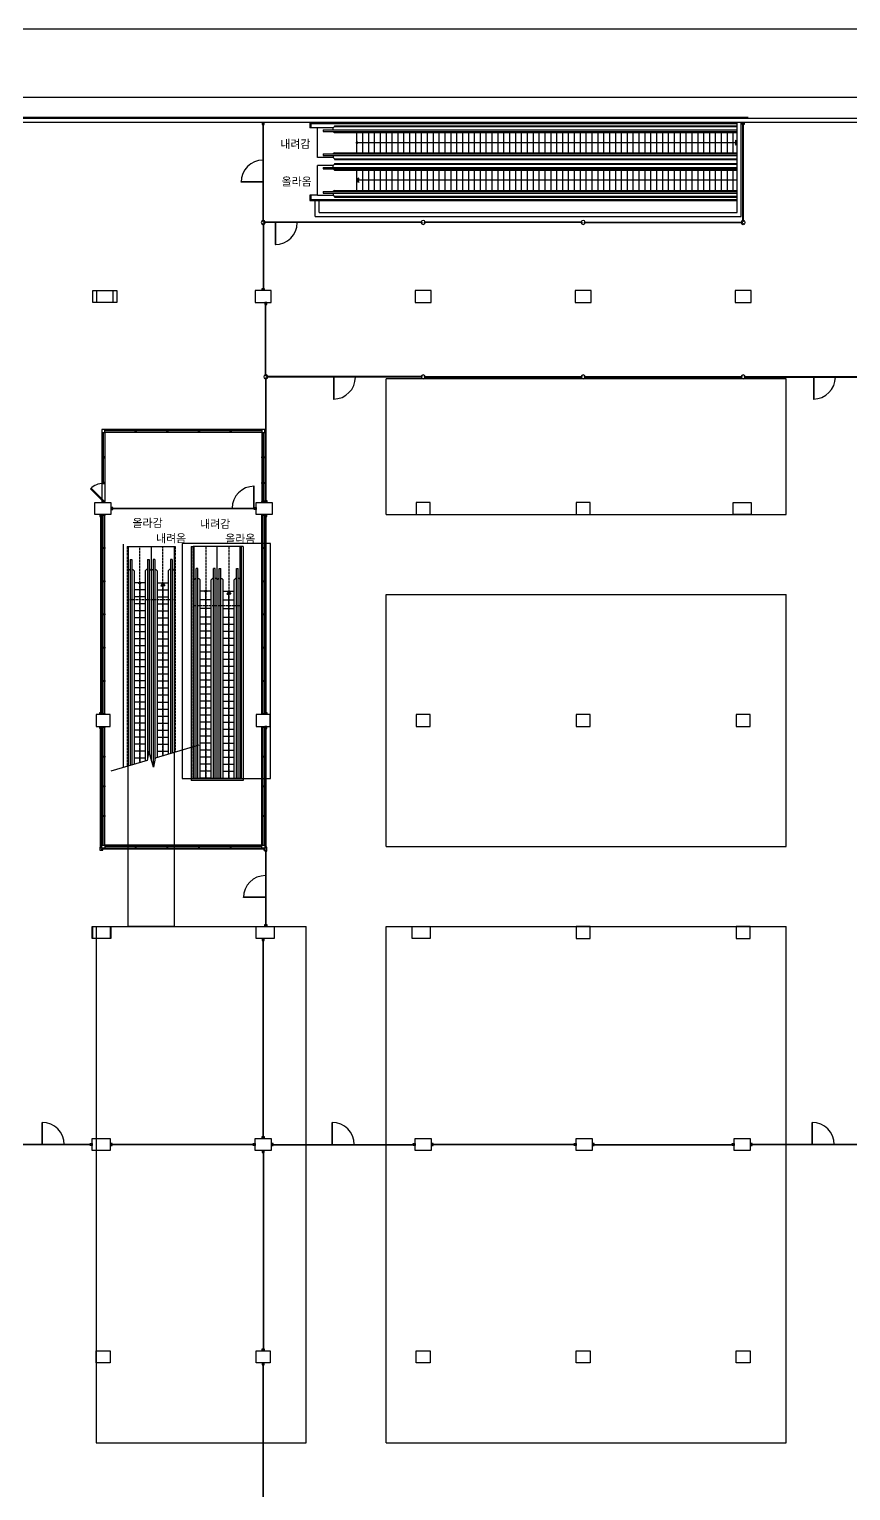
# Model space of a CAD drawing. Header units: millimetres. Extents: x -7718 to 414843, y 91724 to 341395.
# Drawn here: x 208203 to 249284, y 185309 to 258363 of the extents above; entities that cross this region are included whole.
import ezdxf
from ezdxf.enums import TextEntityAlignment as Align
from ezdxf.xclip import XClip

# ---------------------------------------------------------------- set-up
doc = ezdxf.new("R2010")
doc.units = ezdxf.units.MM
doc.header["$LTSCALE"] = 200
doc.header["$MEASUREMENT"] = 0
doc.linetypes.add('HIDDEN2', pattern=[0.188, 0.125, -0.063])
doc.layers.add('e-plan', color=9, linetype='CONTINUOUS')
doc.styles.add('kiahn', font='HY울릉도L.TTF')

# ---------------------------------------------------------------- blocks, each defined once
blk = doc.blocks.new('MV b1')
at = {"layer": 'e-plan'}
blk.add_hatch(color=256, dxfattribs=at).paths.add_polyline_path([(7074294, 3612051), (7074350, 3612148), (7074317, 3612167), (7074250, 3612051), (7074317, 3611936), (7074350, 3611954)])
for p, q in [((7071901, 3614946), (7071901, 3614675)), ((7071901, 3614946), (7071901, 3614708)), ((7071901, 3614946), (7093262, 3614946)), ((7071951, 3614896), (7071951, 3614675)), ((7071951, 3614896), (7093262, 3614896)), ((7073124, 3614896), (7093262, 3614896)), ((7073124, 3614771), (7073124, 3614731)), ((7073124, 3614771), (7093262, 3614771)), ((7073068, 3614675), (7071901, 3614675)), ((7072270, 3613187), (7072270, 3614675)), ((7072567, 3614575), (7072567, 3614495)), ((7072567, 3614575), (7093262, 3614575)), ((7072567, 3614495), (7093262, 3614495)), ((7073124, 3614731), (7073068, 3614675)), ((7073068, 3614575), (7073068, 3614675)), ((7073068, 3614495), (7073124, 3614439)), ((7073124, 3614731), (7093262, 3614731)), ((7073124, 3614439), (7093262, 3614439)), ((7074250, 3613423), (7074250, 3614439)), ((7074544, 3613423), (7074544, 3614439)), ((7074839, 3613423), (7074839, 3614439)), ((7075133, 3613423), (7075133, 3614439)), ((7075427, 3613423), (7075427, 3614439)), ((7075721, 3613423), (7075721, 3614439)), ((7076015, 3613423), (7076015, 3614439)), ((7076309, 3613423), (7076309, 3614439)), ((7076603, 3613423), (7076603, 3614439)), ((7076897, 3613423), (7076897, 3614439)), ((7077191, 3613423), (7077191, 3614439)), ((7077485, 3613423), (7077485, 3614439)), ((7077779, 3613423), (7077779, 3614439)), ((7078073, 3613423), (7078073, 3614439)), ((7078367, 3613423), (7078367, 3614439)), ((7078661, 3613423), (7078661, 3614439)), ((7078955, 3613423), (7078955, 3614439)), ((7079249, 3613423), (7079249, 3614439)), ((7079543, 3613423), (7079543, 3614439)), ((7079837, 3613423), (7079837, 3614439)), ((7080131, 3613423), (7080131, 3614439)), ((7080425, 3613423), (7080425, 3614439)), ((7080719, 3613423), (7080719, 3614439)), ((7081013, 3613423), (7081013, 3614439)), ((7081307, 3613423), (7081307, 3614439)), ((7081601, 3613423), (7081601, 3614439)), ((7081895, 3613423), (7081895, 3614439)), ((7082189, 3613423), (7082189, 3614439)), ((7082483, 3613423), (7082483, 3614439)), ((7082778, 3613423), (7082778, 3614439)), ((7083072, 3613423), (7083072, 3614439)), ((7083366, 3613423), (7083366, 3614439)), ((7083660, 3613423), (7083660, 3614439)), ((7083954, 3613423), (7083954, 3614439)), ((7084248, 3613423), (7084248, 3614439)), ((7084542, 3613423), (7084542, 3614439)), ((7084836, 3613423), (7084836, 3614439)), ((7085130, 3613423), (7085130, 3614439)), ((7085424, 3613423), (7085424, 3614439)), ((7085718, 3613423), (7085718, 3614439)), ((7086012, 3613423), (7086012, 3614439)), ((7086306, 3613423), (7086306, 3614439)), ((7086600, 3613423), (7086600, 3614439)), ((7086894, 3613423), (7086894, 3614439)), ((7087188, 3613423), (7087188, 3614439)), ((7087482, 3613423), (7087482, 3614439)), ((7087776, 3613423), (7087776, 3614439)), ((7088070, 3613423), (7088070, 3614439)), ((7088364, 3613423), (7088364, 3614439)), ((7088658, 3613423), (7088658, 3614439)), ((7088952, 3613423), (7088952, 3614439)), ((7089246, 3613423), (7089246, 3614439)), ((7089540, 3613423), (7089540, 3614439)), ((7089834, 3613423), (7089834, 3614439)), ((7090128, 3613423), (7090128, 3614439)), ((7090422, 3613423), (7090422, 3614439)), ((7090717, 3613423), (7090717, 3614439)), ((7091011, 3613423), (7091011, 3614439)), ((7091305, 3613423), (7091305, 3614439)), ((7091599, 3613423), (7091599, 3614439)), ((7091893, 3613423), (7091893, 3614439)), ((7092187, 3613423), (7092187, 3614439)), ((7092481, 3613423), (7092481, 3614439)), ((7092775, 3613423), (7092775, 3614439)), ((7093069, 3613423), (7093069, 3614439)), ((7072567, 3613367), (7072567, 3613287)), ((7072567, 3613367), (7093262, 3613367)), ((7072567, 3613287), (7093262, 3613287)), ((7073124, 3613423), (7073068, 3613367)), ((7073068, 3613287), (7073068, 3613187)), ((7073124, 3613423), (7093262, 3613423)), ((7093262, 3613931), (7074250, 3613931)), ((7073068, 3613187), (7072270, 3613187)), ((7073068, 3612795), (7072270, 3612795)), ((7072270, 3611307), (7072270, 3612795)), ((7072567, 3612695), (7072567, 3612615)), ((7072567, 3612695), (7093262, 3612695)), ((7072567, 3612615), (7093262, 3612615)), ((7073068, 3613187), (7073124, 3613131)), ((7073124, 3612851), (7073068, 3612795)), ((7073068, 3612695), (7073068, 3612795)), ((7073068, 3612615), (7073124, 3612559)), ((7073124, 3613131), (7073124, 3613091)), ((7073124, 3613131), (7093262, 3613131)), ((7073124, 3613091), (7093262, 3613091)), ((7073124, 3612891), (7073124, 3612851)), ((7073124, 3612891), (7093262, 3612891)), ((7073124, 3612851), (7093262, 3612851)), ((7073124, 3612559), (7093262, 3612559)), ((7074250, 3611543), (7074250, 3612559)), ((7074544, 3611543), (7074544, 3612559)), ((7074839, 3611543), (7074839, 3612559)), ((7075133, 3611543), (7075133, 3612559)), ((7075427, 3611543), (7075427, 3612559)), ((7075721, 3611543), (7075721, 3612559)), ((7076015, 3611543), (7076015, 3612559)), ((7076309, 3611543), (7076309, 3612559)), ((7076603, 3611543), (7076603, 3612559)), ((7076897, 3611543), (7076897, 3612559)), ((7077191, 3611543), (7077191, 3612559)), ((7077485, 3611543), (7077485, 3612559)), ((7077779, 3611543), (7077779, 3612559)), ((7078073, 3611543), (7078073, 3612559)), ((7078367, 3611543), (7078367, 3612559)), ((7078661, 3611543), (7078661, 3612559)), ((7078955, 3611543), (7078955, 3612559)), ((7079249, 3611543), (7079249, 3612559)), ((7079543, 3611543), (7079543, 3612559)), ((7079837, 3611543), (7079837, 3612559)), ((7080131, 3611543), (7080131, 3612559)), ((7080425, 3611543), (7080425, 3612559)), ((7080719, 3611543), (7080719, 3612559)), ((7081013, 3611543), (7081013, 3612559)), ((7081307, 3611543), (7081307, 3612559)), ((7081601, 3611543), (7081601, 3612559)), ((7081895, 3611543), (7081895, 3612559)), ((7082189, 3611543), (7082189, 3612559)), ((7082483, 3611543), (7082483, 3612559)), ((7082778, 3611543), (7082778, 3612559)), ((7083072, 3611543), (7083072, 3612559)), ((7083366, 3611543), (7083366, 3612559)), ((7083660, 3611543), (7083660, 3612559)), ((7083954, 3611543), (7083954, 3612559)), ((7084248, 3611543), (7084248, 3612559)), ((7084542, 3611543), (7084542, 3612559)), ((7084836, 3611543), (7084836, 3612559)), ((7085130, 3611543), (7085130, 3612559)), ((7085424, 3611543), (7085424, 3612559)), ((7085718, 3611543), (7085718, 3612559)), ((7086012, 3611543), (7086012, 3612559)), ((7086306, 3611543), (7086306, 3612559)), ((7086600, 3611543), (7086600, 3612559)), ((7086894, 3611543), (7086894, 3612559)), ((7087188, 3611543), (7087188, 3612559)), ((7087482, 3611543), (7087482, 3612559)), ((7087776, 3611543), (7087776, 3612559)), ((7088070, 3611543), (7088070, 3612559)), ((7088364, 3611543), (7088364, 3612559)), ((7088658, 3611543), (7088658, 3612559)), ((7088952, 3611543), (7088952, 3612559)), ((7089246, 3611543), (7089246, 3612559)), ((7089540, 3611543), (7089540, 3612559)), ((7089834, 3611543), (7089834, 3612559)), ((7090128, 3611543), (7090128, 3612559)), ((7090422, 3611543), (7090422, 3612559)), ((7090717, 3611543), (7090717, 3612559)), ((7091011, 3611543), (7091011, 3612559)), ((7091305, 3611543), (7091305, 3612559)), ((7091599, 3611543), (7091599, 3612559)), ((7091893, 3611543), (7091893, 3612559)), ((7092187, 3611543), (7092187, 3612559)), ((7092481, 3611543), (7092481, 3612559)), ((7092775, 3611543), (7092775, 3612559)), ((7093069, 3611543), (7093069, 3612559)), ((7093262, 3612051), (7074250, 3612051)), ((7071901, 3611307), (7071901, 3611036)), ((7072270, 3611307), (7071901, 3611307)), ((7071901, 3611307), (7071901, 3611036)), ((7071951, 3611307), (7071951, 3611086)), ((7072270, 3611307), (7073068, 3611307)), ((7072567, 3611487), (7072567, 3611407)), ((7072567, 3611487), (7093262, 3611487)), ((7072567, 3611407), (7093262, 3611407)), ((7073124, 3611543), (7073068, 3611487)), ((7073068, 3611407), (7073068, 3611307)), ((7073068, 3611307), (7073124, 3611251)), ((7073124, 3611543), (7093262, 3611543)), ((7073124, 3611251), (7073124, 3611211)), ((7073124, 3611251), (7093262, 3611251)), ((7073124, 3611211), (7093262, 3611211)), ((7073124, 3611211), (7093262, 3611211)), ((7071901, 3611036), (7093262, 3611036)), ((7071951, 3611086), (7093262, 3611086))]:
    blk.add_line(p, q, dxfattribs=at)
at = {"layer": 'e-plan', "const_width": 66.7}
blk.add_lwpolyline([(7074250, 3613898, 1), (7074250, 3613965, 1)], format="xyb", close=True, dxfattribs=at)
at = {"layer": 'e-plan'}
blk.add_lwpolyline([(7074294, 3612051), (7074350, 3611954), (7074317, 3611936), (7074250, 3612051), (7074317, 3612167), (7074350, 3612148)], close=True, dxfattribs=at)
blk = doc.blocks.new('A$C206C7AD2')
at = {"layer": 'e-plan', "linetype": 'HIDDEN2', "ltscale": 2}
for p, q in [((19000, 2400), (0, 2400)), ((0, 2400), (0, 2350)), ((3490, 2350), (3490, 50)), ((16350, 2350), (16350, 50)), ((19000, 2400), (19000, 2350)), ((0, 1775), (19000, 1775)), ((0, 625), (19000, 625)), ((0, 50), (0, 0)), ((19000, 50), (19000, 0)), ((19000, 0), (0, 0))]:
    blk.add_line(p, q, dxfattribs=at)
at = {"layer": 'e-plan'}
for p, q in [((19000, 2350), (0, 2350)), ((0, 2350), (0, 50)), ((18350, 2247), (1090, 2247)), ((1090, 2167), (1090, 2247)), ((1590, 2290), (1650, 2350)), ((1590, 2290), (1590, 2247)), ((17850, 2290), (17790, 2350)), ((17850, 2290), (17850, 2247)), ((18350, 2247), (18350, 2167)), ((19000, 2350), (19000, 50)), ((18350, 2167), (1090, 2167)), ((1590, 2167), (1590, 2112)), ((1590, 2112), (1650, 2052)), ((1590, 1437), (1650, 1497)), ((17790, 2052), (1650, 2052)), ((17790, 1497), (1650, 1497)), ((2666, 1497), (2666, 2052)), ((2666, 1775), (2817, 1875)), ((17176, 1775), (2666, 1775)), ((2666, 1775), (2817, 1675)), ((2817, 1875), (2817, 1775)), ((2817, 1675), (2817, 1775)), ((3096, 1497), (3096, 2052)), ((3526, 1497), (3526, 2052)), ((3876, 1497), (3876, 2052)), ((4226, 1497), (4226, 2052)), ((4576, 1497), (4576, 2052)), ((4926, 1497), (4926, 2052)), ((5276, 1497), (5276, 2052)), ((5626, 1497), (5626, 2052)), ((5976, 1497), (5976, 2052)), ((6326, 1497), (6326, 2052)), ((6676, 1497), (6676, 2052)), ((7026, 1497), (7026, 2052)), ((7376, 1497), (7376, 2052)), ((7726, 1497), (7726, 2052)), ((8076, 1497), (8076, 2052)), ((8426, 1497), (8426, 2052)), ((8776, 1497), (8776, 2052)), ((9126, 1497), (9126, 2052)), ((9476, 1497), (9476, 2052)), ((9826, 1497), (9826, 2052)), ((10176, 1497), (10176, 2052)), ((10526, 1497), (10526, 2052)), ((10876, 1497), (10876, 2052)), ((11226, 1497), (11226, 2052)), ((11576, 1497), (11576, 2052)), ((11926, 1497), (11926, 2052)), ((12276, 1497), (12276, 2052)), ((12626, 1497), (12626, 2052)), ((12976, 1497), (12976, 2052)), ((13326, 1497), (13326, 2052)), ((13676, 1497), (13676, 2052)), ((14026, 1497), (14026, 2052)), ((14376, 1497), (14376, 2052)), ((14726, 1497), (14726, 2052)), ((15076, 1497), (15076, 2052)), ((15426, 1497), (15426, 2052)), ((15776, 1497), (15776, 2052)), ((16126, 1497), (16126, 2052)), ((16476, 1497), (16476, 2052)), ((16826, 1497), (16826, 2052)), ((17176, 1497), (17176, 2052)), ((17850, 2112), (17790, 2052)), ((17850, 1437), (17790, 1497)), ((17850, 2167), (17850, 2112)), ((19000, 1200), (0, 1200)), ((18350, 1382), (1090, 1382)), ((1090, 1302), (1090, 1382)), ((18350, 1302), (1090, 1302)), ((18350, 1097), (1090, 1097)), ((1090, 1097), (1090, 1017)), ((18350, 1017), (1090, 1017)), ((1590, 1382), (1590, 1437)), ((1590, 1260), (1590, 1302)), ((1590, 1260), (1650, 1200)), ((1590, 1140), (1650, 1200)), ((1590, 1140), (1590, 1097)), ((1590, 1017), (1590, 962)), ((1590, 962), (1650, 902)), ((17790, 902), (1650, 902)), ((2666, 902), (2666, 347)), ((3096, 902), (3096, 347)), ((3526, 902), (3526, 347)), ((3876, 902), (3876, 347)), ((4226, 902), (4226, 347)), ((4576, 902), (4576, 347)), ((4926, 902), (4926, 347)), ((5276, 902), (5276, 347)), ((5626, 902), (5626, 347)), ((5976, 902), (5976, 347)), ((6326, 902), (6326, 347)), ((6676, 902), (6676, 347)), ((7026, 902), (7026, 347)), ((7376, 902), (7376, 347)), ((7726, 902), (7726, 347)), ((8076, 902), (8076, 347)), ((8426, 902), (8426, 347)), ((8776, 902), (8776, 347)), ((9126, 902), (9126, 347)), ((9476, 902), (9476, 347)), ((9826, 902), (9826, 347)), ((10176, 902), (10176, 347)), ((10526, 902), (10526, 347)), ((10876, 902), (10876, 347)), ((11226, 902), (11226, 347)), ((11576, 902), (11576, 347)), ((11926, 902), (11926, 347)), ((12276, 902), (12276, 347)), ((12626, 902), (12626, 347)), ((12976, 902), (12976, 347)), ((13326, 902), (13326, 347)), ((13676, 902), (13676, 347)), ((14026, 902), (14026, 347)), ((14376, 902), (14376, 347)), ((14726, 902), (14726, 347)), ((15076, 902), (15076, 347)), ((15426, 902), (15426, 347)), ((15776, 902), (15776, 347)), ((16126, 902), (16126, 347)), ((16476, 902), (16476, 347)), ((16826, 902), (16826, 347)), ((17176, 902), (17176, 347)), ((17850, 1260), (17790, 1200)), ((17850, 1140), (17790, 1200)), ((17850, 962), (17790, 902)), ((17850, 1382), (17850, 1437)), ((17850, 1260), (17850, 1302)), ((17850, 1140), (17850, 1097)), ((17850, 1017), (17850, 962)), ((18350, 1382), (18350, 1302)), ((18350, 1017), (18350, 1097)), ((19000, 50), (0, 50)), ((18350, 232), (1090, 232)), ((1090, 232), (1090, 152)), ((18350, 152), (1090, 152)), ((1590, 287), (1650, 347)), ((1590, 232), (1590, 287)), ((1590, 110), (1590, 152)), ((1590, 110), (1650, 50)), ((17790, 347), (1650, 347)), ((17176, 625), (2666, 625)), ((17176, 625), (17025, 725)), ((17025, 725), (17025, 625)), ((17176, 625), (17025, 525)), ((17025, 525), (17025, 625)), ((17850, 287), (17790, 347)), ((17850, 110), (17790, 50)), ((17850, 232), (17850, 287)), ((17850, 110), (17850, 152)), ((18350, 152), (18350, 232))]:
    blk.add_line(p, q, dxfattribs=at)
for centre, radius in [((17176, 1775), 45), ((17176, 1775), 30), ((17176, 1775), 15), ((2666, 625), 45), ((2666, 625), 30), ((2666, 625), 15)]:
    blk.add_circle(centre, radius, dxfattribs=at)
blk = doc.blocks.new('A$C74BE2CBA')
at = {"layer": 'e-plan', "linetype": 'HIDDEN2', "ltscale": 2}
for p, q in [((14000, 2400), (0, 2400)), ((0, 2400), (0, 2350)), ((2965, 2350), (2965, 50)), ((11705, 2350), (11705, 50)), ((14000, 2400), (14000, 2350)), ((0, 1775), (14000, 1775)), ((0, 625), (14000, 625)), ((0, 50), (0, 0)), ((14000, 0), (0, 0)), ((14000, 50), (14000, 0))]:
    blk.add_line(p, q, dxfattribs=at)
at = {"layer": 'e-plan'}
for p, q in [((14000, 2350), (0, 2350)), ((0, 2350), (0, 50)), ((13305, 2248), (1100, 2248)), ((1100, 2168), (1100, 2248)), ((1600, 2290), (1660, 2350)), ((1600, 2290), (1600, 2248)), ((12805, 2290), (12745, 2350)), ((12805, 2290), (12805, 2248)), ((13305, 2248), (13305, 2168)), ((14000, 2350), (14000, 50)), ((13305, 2168), (1100, 2168)), ((1600, 2168), (1600, 2113)), ((1600, 2113), (1660, 2053)), ((1600, 1438), (1660, 1498)), ((12745, 2053), (1660, 2053)), ((12745, 1498), (1660, 1498)), ((2237, 1498), (2237, 2053)), ((2237, 1775), (2387, 1875)), ((12276, 1775), (2237, 1775)), ((2237, 1775), (2387, 1675)), ((2387, 1875), (2387, 1775)), ((2387, 1675), (2387, 1775)), ((2666, 1498), (2666, 2053)), ((3096, 1498), (3096, 2053)), ((3526, 1498), (3526, 2053)), ((3876, 1498), (3876, 2053)), ((4226, 1498), (4226, 2053)), ((4576, 1498), (4576, 2053)), ((4926, 1498), (4926, 2053)), ((5276, 1498), (5276, 2053)), ((5626, 1498), (5626, 2053)), ((5976, 1498), (5976, 2053)), ((6326, 1498), (6326, 2053)), ((6676, 1498), (6676, 2053)), ((7026, 1498), (7026, 2053)), ((7376, 1498), (7376, 2053)), ((7726, 1498), (7726, 2053)), ((8076, 1498), (8076, 2053)), ((8426, 1498), (8426, 2053)), ((8776, 1498), (8776, 2053)), ((9126, 1498), (9126, 2053)), ((9476, 1498), (9476, 2053)), ((9826, 1498), (9826, 2053)), ((10176, 1498), (10176, 2053)), ((10526, 1498), (10526, 2053)), ((10876, 1498), (10876, 2053)), ((11226, 1498), (11226, 2053)), ((11576, 1498), (11576, 2053)), ((11926, 1498), (11926, 2053)), ((12276, 1498), (12276, 2053)), ((12805, 2113), (12745, 2053)), ((12805, 1438), (12745, 1498)), ((12805, 2168), (12805, 2113)), ((14000, 1200), (0, 1200)), ((13305, 1383), (1100, 1383)), ((1100, 1303), (1100, 1383)), ((13305, 1303), (1100, 1303)), ((13305, 1098), (1100, 1098)), ((1100, 1098), (1100, 1018)), ((13305, 1018), (1100, 1018)), ((1600, 1383), (1600, 1438)), ((1600, 1260), (1600, 1303)), ((1600, 1260), (1660, 1200)), ((1600, 1140), (1660, 1200)), ((1600, 1140), (1600, 1098)), ((1600, 1018), (1600, 963)), ((1600, 963), (1660, 903)), ((12745, 903), (1660, 903)), ((2237, 903), (2237, 348)), ((2666, 903), (2666, 348)), ((3096, 903), (3096, 348)), ((3526, 903), (3526, 348)), ((3876, 903), (3876, 348)), ((4226, 903), (4226, 348)), ((4576, 903), (4576, 348)), ((4926, 903), (4926, 348)), ((5276, 903), (5276, 348)), ((5626, 903), (5626, 348)), ((5976, 903), (5976, 348)), ((6326, 903), (6326, 348)), ((6676, 903), (6676, 348)), ((7026, 903), (7026, 348)), ((7376, 903), (7376, 348)), ((7726, 903), (7726, 348)), ((8076, 903), (8076, 348)), ((8426, 903), (8426, 348)), ((8776, 903), (8776, 348)), ((9126, 903), (9126, 348)), ((9476, 903), (9476, 348)), ((9826, 903), (9826, 348)), ((10176, 903), (10176, 348)), ((10526, 903), (10526, 348)), ((10876, 903), (10876, 348)), ((11226, 903), (11226, 348)), ((11576, 903), (11576, 348)), ((11926, 903), (11926, 348)), ((12276, 903), (12276, 348)), ((12805, 1260), (12745, 1200)), ((12805, 1140), (12745, 1200)), ((12805, 963), (12745, 903)), ((12805, 1383), (12805, 1438)), ((12805, 1260), (12805, 1303)), ((12805, 1140), (12805, 1098)), ((12805, 1018), (12805, 963)), ((13305, 1383), (13305, 1303)), ((13305, 1018), (13305, 1098)), ((14000, 50), (0, 50)), ((13305, 233), (1100, 233)), ((1100, 233), (1100, 153)), ((13305, 153), (1100, 153)), ((1600, 288), (1660, 348)), ((1600, 233), (1600, 288)), ((1600, 110), (1600, 153)), ((1600, 110), (1660, 50)), ((12745, 348), (1660, 348)), ((12276, 625), (2237, 625)), ((12276, 625), (12125, 725)), ((12125, 725), (12125, 625)), ((12276, 625), (12125, 525)), ((12125, 525), (12125, 625)), ((12805, 288), (12745, 348)), ((12805, 110), (12745, 50)), ((12805, 233), (12805, 288)), ((12805, 110), (12805, 153)), ((13305, 153), (13305, 233))]:
    blk.add_line(p, q, dxfattribs=at)
for centre, radius in [((12276, 1775), 45), ((12276, 1775), 30), ((12276, 1775), 15), ((2237, 625), 45), ((2237, 625), 30), ((2237, 625), 15)]:
    blk.add_circle(centre, radius, dxfattribs=at)

msp = doc.modelspace()

# ---------------------------------------------------------------- hatches: boundary and pattern name
at = {"layer": 'e-plan'}
msp.add_hatch(color=256, dxfattribs=at).paths.add_polyline_path([(243559, 252694), (243503, 252791), (243536, 252809), (243603, 252694), (243536, 252578), (243503, 252597)])

# ---------------------------------------------------------------- linework, layer by layer
for p, q in [((319655, 258359), (205010, 258363)), ((328653, 254959), (180403, 254959)), ((296783, 253709), (179103, 253709)), ((244153, 253959), (179403, 253959)), ((296783, 253909), (179603, 253909)), ((219888, 253709), (219853, 253709)), ((219853, 253709), (219853, 253609)), ((219853, 253609), (219888, 253609)), ((219918, 253709), (219888, 253709)), ((219888, 253609), (219888, 253659)), ((219888, 253659), (219918, 253659)), ((219893, 248758), (219893, 253659)), ((219913, 248758), (219913, 253659)), ((219953, 253709), (219918, 253709)), ((219918, 253659), (219918, 253609)), ((219918, 253609), (219953, 253609)), ((219953, 253609), (219953, 253709)), ((243603, 249209), (243603, 253709)), ((243803, 249009), (243803, 253709)), ((243853, 253609), (243853, 253709)), ((243853, 253709), (243888, 253709)), ((243888, 253609), (243853, 253609)), ((243888, 253709), (243918, 253709)), ((243918, 253659), (243888, 253659)), ((243888, 253659), (243888, 253609)), ((243893, 248758), (243893, 253659)), ((243913, 248758), (243913, 253659)), ((243918, 253709), (243953, 253709)), ((243918, 253609), (243918, 253659)), ((243953, 253609), (243918, 253609)), ((243953, 253709), (243953, 253609)), ((243536, 252809), (243503, 252791)), ((243503, 252791), (243559, 252694)), ((243603, 252694), (243536, 252809)), ((243559, 252694), (243503, 252597)), ((243503, 252597), (243536, 252578)), ((243536, 252578), (243603, 252694)), ((219893, 250741), (218794, 250741)), ((218794, 250721), (218794, 250741)), ((219893, 250721), (218794, 250721)), ((219893, 250721), (219893, 250741)), ((222503, 249009), (222503, 249799)), ((222703, 249209), (222703, 249799)), ((222703, 249209), (243603, 249209)), ((219888, 248807), (219888, 248757)), ((219888, 248757), (219918, 248757)), ((219918, 248660), (219888, 248660)), ((219888, 248660), (219888, 248610)), ((219893, 248660), (219893, 245359)), ((219913, 248660), (219913, 245359)), ((219918, 248757), (219918, 248807)), ((219918, 248610), (219918, 248660)), ((220001, 248724), (219951, 248724)), ((219951, 248724), (219951, 248694)), ((227854, 248719), (219951, 248719)), ((227854, 248699), (219951, 248699)), ((219951, 248694), (220001, 248694)), ((220503, 248699), (220503, 247600)), ((220503, 248699), (220523, 248699)), ((220523, 248699), (220523, 247600)), ((222503, 249009), (243803, 249009)), ((227854, 248724), (227804, 248724)), ((227804, 248694), (227854, 248694)), ((227854, 248694), (227854, 248724)), ((228001, 248724), (227951, 248724)), ((227951, 248724), (227951, 248694)), ((235854, 248719), (227951, 248719)), ((235854, 248699), (227951, 248699)), ((227951, 248694), (228001, 248694)), ((235854, 248724), (235804, 248724)), ((235804, 248694), (235854, 248694)), ((235854, 248694), (235854, 248724)), ((236001, 248724), (235951, 248724)), ((235951, 248724), (235951, 248694)), ((235951, 248719), (243854, 248719)), ((235951, 248699), (243854, 248699)), ((235951, 248694), (236001, 248694)), ((243804, 248724), (243854, 248724)), ((243854, 248694), (243804, 248694)), ((243854, 248724), (243854, 248694)), ((243888, 248757), (243888, 248807)), ((243918, 248757), (243888, 248757)), ((243888, 248610), (243888, 248660)), ((243888, 248660), (243918, 248660)), ((243918, 248807), (243918, 248757)), ((243918, 248660), (243918, 248610)), ((220503, 247600), (220523, 247600)), ((211383, 245309), (212383, 245309)), ((211383, 244709), (211383, 245309)), ((212383, 245309), (212383, 244709)), ((219853, 245309), (219853, 245409)), ((219853, 245409), (219888, 245409)), ((219888, 245309), (219853, 245309)), ((219888, 245409), (219888, 245359)), ((219888, 245359), (219918, 245359)), ((219918, 245309), (219888, 245309)), ((219918, 245359), (219918, 245409)), ((219918, 245409), (219953, 245409)), ((219953, 245309), (219918, 245309)), ((219953, 245409), (219953, 245309)), ((212383, 244709), (211383, 244709)), ((220013, 244709), (219978, 244709)), ((219978, 244709), (219978, 244609)), ((219978, 244609), (220013, 244609)), ((220043, 244709), (220013, 244709)), ((220013, 244609), (220013, 244659)), ((220013, 244659), (220043, 244659)), ((220018, 241036), (220018, 244659)), ((220038, 241036), (220038, 244659)), ((220078, 244709), (220043, 244709)), ((220043, 244659), (220043, 244609)), ((220043, 244609), (220078, 244609)), ((220078, 244609), (220078, 244709)), ((220013, 241036), (220013, 241086)), ((220043, 241086), (220043, 241036)), ((220043, 241036), (220013, 241036)), ((220013, 240889), (220013, 240939)), ((220013, 240939), (220043, 240939)), ((220018, 240939), (220018, 234759)), ((220038, 240939), (220038, 234759)), ((220043, 240939), (220043, 240889)), ((220076, 240972), (220076, 241002)), ((220076, 241002), (220126, 241002)), ((227854, 240997), (220076, 240997)), ((227854, 240977), (220076, 240977)), ((220126, 240972), (220076, 240972)), ((223415, 240977), (223415, 239879)), ((223415, 240977), (223435, 240977)), ((223435, 240977), (223435, 239879)), ((226053, 234109), (226053, 240889)), ((246053, 240889), (226053, 240889)), ((227854, 241002), (227804, 241002)), ((227804, 240972), (227854, 240972)), ((227854, 240972), (227854, 241002)), ((228001, 241002), (227951, 241002)), ((227951, 241002), (227951, 240972)), ((227951, 240997), (235854, 240997)), ((227951, 240977), (235854, 240977)), ((227951, 240972), (228001, 240972)), ((235854, 241002), (235804, 241002)), ((235804, 240972), (235854, 240972)), ((235854, 240972), (235854, 241002)), ((236001, 241002), (235951, 241002)), ((235951, 241002), (235951, 240972)), ((235951, 240997), (243854, 240997)), ((235951, 240977), (243854, 240977)), ((235951, 240972), (236001, 240972)), ((243854, 241002), (243804, 241002)), ((243804, 240972), (243854, 240972)), ((243854, 240972), (243854, 241002)), ((244001, 241002), (243951, 241002)), ((243951, 241002), (243951, 240972)), ((243951, 240997), (251854, 240997)), ((243951, 240977), (251854, 240977)), ((243951, 240972), (244001, 240972)), ((246053, 234109), (246053, 240889)), ((247415, 240977), (247415, 239879)), ((247415, 240977), (247435, 240977)), ((247435, 240977), (247435, 239879)), ((223415, 239879), (223435, 239879)), ((247415, 239879), (247435, 239879)), ((219978, 238359), (211828, 238359)), ((211828, 238359), (211828, 234759)), ((211978, 238359), (211828, 238359)), ((211828, 238359), (211828, 238209)), ((211828, 238209), (211978, 238209)), ((211903, 238209), (211903, 236984)), ((211978, 238209), (211978, 238359)), ((213508, 238284), (211978, 238284)), ((219828, 238209), (211978, 238209)), ((211978, 238209), (211978, 234759)), ((213508, 238209), (213508, 238359)), ((213508, 238359), (213558, 238359)), ((213558, 238209), (213508, 238209)), ((213558, 238359), (213558, 238209)), ((215088, 238284), (213558, 238284)), ((215088, 238209), (215088, 238359)), ((215088, 238359), (215138, 238359)), ((215138, 238209), (215088, 238209)), ((215138, 238359), (215138, 238209)), ((216668, 238284), (215138, 238284)), ((216668, 238209), (216668, 238359)), ((216668, 238359), (216718, 238359)), ((216718, 238209), (216668, 238209)), ((216718, 238359), (216718, 238209)), ((218248, 238284), (216718, 238284)), ((218248, 238209), (218248, 238359)), ((218248, 238359), (218298, 238359)), ((218298, 238209), (218248, 238209)), ((218298, 238359), (218298, 238209)), ((219828, 238284), (218298, 238284)), ((219978, 238359), (219828, 238359)), ((219828, 238359), (219828, 238209)), ((219828, 238209), (219828, 234759)), ((219828, 238209), (219978, 238209)), ((219903, 238209), (219903, 236984)), ((219978, 238359), (219978, 234759)), ((219978, 238209), (219978, 238359)), ((211978, 236984), (211828, 236984)), ((211828, 236984), (211828, 236934)), ((211828, 236934), (211978, 236934)), ((211903, 236934), (211903, 235709)), ((211978, 236934), (211978, 236984)), ((219828, 236984), (219978, 236984)), ((219828, 236934), (219828, 236984)), ((219978, 236934), (219828, 236934)), ((219903, 236934), (219903, 235709)), ((219978, 236984), (219978, 236934)), ((211903, 234759), (211266, 235395)), ((211931, 234787), (211295, 235423)), ((211978, 235709), (211828, 235709)), ((211828, 235709), (211828, 235659)), ((211828, 235659), (211978, 235659)), ((211978, 235659), (211978, 235709)), ((219433, 234419), (219433, 235517)), ((219453, 235517), (219433, 235517)), ((219453, 234419), (219453, 235517)), ((219828, 235709), (219978, 235709)), ((219828, 235659), (219828, 235709)), ((219978, 235659), (219828, 235659)), ((219903, 235659), (219903, 234759)), ((219978, 235709), (219978, 235659)), ((211978, 234759), (211828, 234759)), ((211828, 234759), (211828, 234709)), ((211828, 234709), (211978, 234709)), ((211931, 234787), (211903, 234759)), ((211978, 234709), (211978, 234759)), ((219828, 234759), (219978, 234759)), ((219828, 234709), (219828, 234759)), ((219978, 234709), (219828, 234709)), ((219978, 234709), (219978, 234809)), ((219978, 234809), (220013, 234809)), ((219978, 234759), (219978, 234709)), ((220078, 234709), (219978, 234709)), ((220013, 234809), (220013, 234759)), ((220013, 234759), (220043, 234759)), ((220043, 234759), (220043, 234809)), ((220043, 234809), (220078, 234809)), ((220078, 234809), (220078, 234709)), ((211828, 234109), (211728, 234109)), ((211728, 234109), (211728, 234009)), ((211728, 234009), (211763, 234009)), ((211763, 234009), (211763, 234059)), ((211763, 234059), (211793, 234059)), ((211768, 234059), (211768, 224159)), ((211788, 234059), (211788, 224159)), ((211793, 234059), (211793, 234009)), ((211793, 234009), (211828, 234009)), ((211828, 234009), (211828, 234109)), ((211828, 234059), (211828, 234109)), ((211828, 234109), (211978, 234109)), ((211828, 224159), (211828, 234059)), ((211978, 234059), (211828, 234059)), ((211903, 232450), (211903, 234059)), ((211978, 234109), (211978, 234059)), ((211978, 224159), (211978, 234059)), ((212383, 234459), (212283, 234459)), ((212283, 234459), (212283, 234359)), ((212283, 234359), (212383, 234359)), ((212333, 234394), (212333, 234424)), ((212333, 234424), (212383, 234424)), ((212333, 234419), (219503, 234419)), ((212333, 234399), (219503, 234399)), ((212383, 234394), (212333, 234394)), ((212383, 234424), (212383, 234459)), ((212383, 234359), (212383, 234394)), ((219453, 234419), (219433, 234419)), ((219453, 234424), (219453, 234459)), ((219453, 234459), (219553, 234459)), ((219503, 234424), (219453, 234424)), ((219453, 234394), (219503, 234394)), ((219453, 234359), (219453, 234394)), ((219553, 234359), (219453, 234359)), ((219503, 234394), (219503, 234424)), ((219553, 234459), (219553, 234359)), ((219828, 234109), (219828, 224109)), ((219828, 234059), (219828, 234109)), ((219828, 234109), (219978, 234109)), ((219828, 224159), (219828, 234059)), ((219978, 234059), (219828, 234059)), ((219903, 232450), (219903, 234059)), ((219978, 234109), (219978, 224109)), ((220078, 234109), (219978, 234109)), ((219978, 234109), (219978, 234009)), ((219978, 234109), (219978, 234059)), ((219978, 224159), (219978, 234059)), ((219978, 234009), (220013, 234009)), ((220013, 234009), (220013, 234059)), ((220013, 234059), (220043, 234059)), ((220018, 234059), (220018, 224159)), ((220038, 234059), (220038, 224159)), ((220043, 234059), (220043, 234009)), ((220043, 234009), (220078, 234009)), ((220078, 234009), (220078, 234109)), ((226053, 234109), (246053, 234109)), ((211828, 232400), (211828, 232450)), ((211828, 232450), (211978, 232450)), ((211978, 232400), (211828, 232400)), ((211903, 230792), (211903, 232400)), ((211978, 232450), (211978, 232400)), ((216303, 232509), (216303, 220809)), ((216303, 232509), (216403, 232509)), ((216403, 232509), (216403, 220909)), ((218803, 232509), (218803, 220909)), ((218903, 232509), (218803, 232509)), ((218903, 232509), (218903, 220809)), ((219828, 232400), (219828, 232450)), ((219828, 232450), (219978, 232450)), ((219978, 232400), (219828, 232400)), ((219903, 230792), (219903, 232400)), ((219978, 232450), (219978, 232400)), ((211828, 230742), (211828, 230792)), ((211828, 230792), (211978, 230792)), ((211978, 230742), (211828, 230742)), ((211903, 229134), (211903, 230742)), ((211978, 230792), (211978, 230742)), ((219828, 230742), (219828, 230792)), ((219828, 230792), (219978, 230792)), ((219978, 230742), (219828, 230742)), ((219903, 229134), (219903, 230742)), ((219978, 230792), (219978, 230742)), ((226053, 217509), (226053, 230109)), ((226053, 230109), (246053, 230109)), ((246053, 217509), (246053, 230109)), ((211828, 229084), (211828, 229134)), ((211828, 229134), (211978, 229134)), ((211978, 229084), (211828, 229084)), ((211903, 227475), (211903, 229084)), ((211978, 229134), (211978, 229084)), ((219828, 229084), (219828, 229134)), ((219828, 229134), (219978, 229134)), ((219978, 229084), (219828, 229084)), ((219903, 227475), (219903, 229084)), ((219978, 229134), (219978, 229084)), ((211828, 227425), (211828, 227475)), ((211828, 227475), (211978, 227475)), ((211978, 227425), (211828, 227425)), ((211903, 225817), (211903, 227425)), ((211978, 227475), (211978, 227425)), ((219828, 227425), (219828, 227475)), ((219828, 227475), (219978, 227475)), ((219978, 227425), (219828, 227425)), ((219903, 225817), (219903, 227425)), ((219978, 227475), (219978, 227425)), ((211828, 225767), (211828, 225817)), ((211828, 225817), (211978, 225817)), ((211978, 225767), (211828, 225767)), ((211903, 224159), (211903, 225767)), ((211978, 225817), (211978, 225767)), ((219828, 225767), (219828, 225817)), ((219828, 225817), (219978, 225817)), ((219978, 225767), (219828, 225767)), ((219903, 224159), (219903, 225767)), ((219978, 225817), (219978, 225767)), ((211728, 224109), (211728, 224209)), ((211728, 224209), (211763, 224209)), ((211828, 224109), (211728, 224109)), ((211763, 224209), (211763, 224159)), ((211763, 224159), (211793, 224159)), ((211793, 224159), (211793, 224209)), ((211793, 224209), (211828, 224209)), ((211828, 224209), (211828, 224109)), ((211828, 224109), (211828, 224159)), ((211828, 224159), (211978, 224159)), ((211978, 224109), (211828, 224109)), ((211978, 224159), (211978, 224109)), ((219828, 224109), (219828, 224159)), ((219828, 224159), (219978, 224159)), ((219978, 224109), (219828, 224109)), ((219978, 224109), (219978, 224209)), ((219978, 224209), (220013, 224209)), ((219978, 224159), (219978, 224109)), ((220078, 224109), (219978, 224109)), ((220013, 224209), (220013, 224159)), ((220013, 224159), (220043, 224159)), ((220043, 224159), (220043, 224209)), ((220043, 224209), (220078, 224209)), ((220078, 224209), (220078, 224109)), ((211728, 223409), (211728, 223509)), ((211728, 223509), (211828, 223509)), ((211763, 223409), (211728, 223409)), ((211793, 223459), (211763, 223459)), ((211763, 223459), (211763, 223409)), ((211768, 217434), (211768, 223459)), ((211788, 217434), (211788, 223459)), ((211793, 223409), (211793, 223459)), ((211828, 223409), (211793, 223409)), ((211828, 223509), (211828, 223409)), ((211828, 223459), (211828, 223509)), ((211828, 223509), (211978, 223509)), ((211828, 217434), (211828, 223459)), ((211978, 223459), (211828, 223459)), ((211903, 222027), (211903, 223459)), ((211978, 223509), (211978, 223459)), ((211978, 217584), (211978, 223459)), ((219828, 223459), (219828, 223509)), ((219828, 223509), (219978, 223509)), ((219828, 217434), (219828, 223459)), ((219978, 223459), (219828, 223459)), ((219903, 222027), (219903, 223459)), ((220078, 223509), (219978, 223509)), ((219978, 223509), (219978, 223409)), ((219978, 223509), (219978, 223459)), ((219978, 217584), (219978, 223459)), ((219978, 223409), (220013, 223409)), ((220013, 223409), (220013, 223459)), ((220013, 223459), (220043, 223459)), ((220018, 217434), (220018, 223459)), ((220018, 223459), (220018, 217434)), ((220038, 217434), (220038, 223459)), ((220038, 223459), (220038, 217434)), ((220043, 223459), (220043, 223409)), ((220043, 223409), (220078, 223409)), ((220078, 223409), (220078, 223509)), ((214182, 222275), (214101, 221813)), ((214423, 221471), (214182, 222275)), ((216679, 222585), (214504, 221933)), ((211828, 221977), (211828, 222027)), ((211828, 222027), (211978, 222027)), ((211978, 221977), (211828, 221977)), ((211903, 220546), (211903, 221977)), ((211978, 222027), (211978, 221977)), ((214101, 221813), (212291, 221270)), ((214504, 221933), (214423, 221471)), ((219828, 221977), (219828, 222027)), ((219828, 222027), (219978, 222027)), ((219978, 221977), (219828, 221977)), ((219903, 220546), (219903, 221977)), ((219978, 222027), (219978, 221977)), ((218903, 220809), (216303, 220809)), ((218803, 220909), (216403, 220909)), ((211828, 220496), (211828, 220546)), ((211828, 220546), (211978, 220546)), ((211978, 220496), (211828, 220496)), ((211903, 219065), (211903, 220496)), ((211978, 220546), (211978, 220496)), ((219828, 220496), (219828, 220546)), ((219828, 220546), (219978, 220546)), ((219978, 220496), (219828, 220496)), ((219903, 219065), (219903, 220496)), ((219978, 220546), (219978, 220496)), ((211828, 219015), (211828, 219065)), ((211828, 219065), (211978, 219065)), ((211978, 219015), (211828, 219015)), ((211903, 217584), (211903, 219015)), ((211978, 219065), (211978, 219015)), ((219828, 219015), (219828, 219065)), ((219828, 219065), (219978, 219065)), ((219978, 219015), (219828, 219015)), ((219903, 217584), (219903, 219015)), ((219978, 219065), (219978, 219015)), ((211763, 217484), (211728, 217484)), ((211728, 217484), (211728, 217334)), ((211728, 217334), (211828, 217334)), ((211763, 217434), (211763, 217484)), ((211793, 217434), (211763, 217434)), ((211828, 217484), (211793, 217484)), ((211793, 217484), (211793, 217434)), ((211828, 217584), (211978, 217584)), ((211828, 217434), (211828, 217584)), ((211828, 217434), (211828, 217484)), ((219978, 217434), (211828, 217434)), ((211878, 217434), (211828, 217434)), ((211978, 217434), (211828, 217434)), ((211828, 217369), (211828, 217399)), ((211828, 217399), (211878, 217399)), ((219978, 217394), (211828, 217394)), ((219978, 217374), (211828, 217374)), ((211878, 217369), (211828, 217369)), ((211828, 217334), (211878, 217334)), ((211878, 217399), (211878, 217434)), ((211878, 217334), (211878, 217369)), ((219828, 217584), (211978, 217584)), ((211978, 217584), (211978, 217434)), ((213508, 217509), (211978, 217509)), ((213558, 217584), (213508, 217584)), ((213508, 217584), (213508, 217434)), ((213508, 217434), (213558, 217434)), ((213558, 217434), (213558, 217584)), ((215088, 217509), (213558, 217509)), ((215138, 217584), (215088, 217584)), ((215088, 217584), (215088, 217434)), ((215088, 217434), (215138, 217434)), ((215138, 217434), (215138, 217584)), ((216668, 217509), (215138, 217509)), ((216718, 217584), (216668, 217584)), ((216668, 217584), (216668, 217434)), ((216668, 217434), (216718, 217434)), ((216718, 217434), (216718, 217584)), ((218248, 217509), (216718, 217509)), ((218298, 217584), (218248, 217584)), ((218248, 217584), (218248, 217434)), ((218248, 217434), (218298, 217434)), ((218298, 217434), (218298, 217584)), ((219828, 217509), (218298, 217509)), ((219828, 217584), (219978, 217584)), ((219828, 217434), (219828, 217584)), ((219978, 217434), (219828, 217434)), ((219978, 217434), (219928, 217434)), ((219928, 217434), (219928, 217399)), ((219928, 217399), (219978, 217399)), ((219978, 217369), (219928, 217369)), ((219928, 217369), (219928, 217334)), ((219928, 217334), (219978, 217334)), ((219978, 217584), (219978, 217434)), ((220013, 217484), (219978, 217484)), ((219978, 217484), (219978, 217434)), ((219978, 217399), (219978, 217369)), ((219978, 217334), (219978, 217284)), ((219978, 217284), (220013, 217284)), ((220013, 217434), (220013, 217484)), ((220043, 217434), (220013, 217434)), ((220013, 217284), (220013, 217334)), ((220013, 217334), (220043, 217334)), ((220018, 217334), (220018, 213559)), ((220038, 217334), (220038, 213559)), ((220078, 217484), (220043, 217484)), ((220043, 217484), (220043, 217434)), ((220043, 217334), (220043, 217284)), ((220043, 217284), (220078, 217284)), ((220078, 217434), (220078, 217484)), ((220078, 217284), (220078, 217434)), ((226053, 217509), (246053, 217509)), ((220018, 214979), (218919, 214979)), ((218919, 214959), (218919, 214979)), ((220018, 214959), (218919, 214959)), ((220018, 214959), (220018, 214979)), ((211353, 213509), (212253, 213509)), ((211353, 212909), (211353, 213509)), ((211553, 213509), (211553, 187709)), ((211553, 213509), (222053, 213509)), ((212253, 213509), (212253, 212909)), ((219978, 213509), (219978, 213609)), ((219978, 213609), (220013, 213609)), ((220078, 213509), (219978, 213509)), ((220013, 213609), (220013, 213559)), ((220013, 213559), (220043, 213559)), ((220043, 213559), (220043, 213609)), ((220043, 213609), (220078, 213609)), ((220078, 213609), (220078, 213509)), ((222053, 187709), (222053, 213509)), ((226053, 187709), (226053, 213509)), ((226053, 213509), (246053, 213509)), ((246053, 187709), (246053, 213509)), ((212253, 212909), (211353, 212909)), ((219888, 212909), (219853, 212909)), ((219853, 212909), (219853, 212809)), ((219853, 212809), (219888, 212809)), ((219918, 212909), (219888, 212909)), ((219888, 212809), (219888, 212859)), ((219888, 212859), (219918, 212859)), ((219893, 202959), (219893, 212859)), ((219913, 202959), (219913, 212859)), ((219953, 212909), (219918, 212909)), ((219918, 212859), (219918, 212809)), ((219918, 212809), (219953, 212809)), ((219953, 212809), (219953, 212909)), ((208853, 202619), (208853, 203717)), ((208853, 203717), (208873, 203717)), ((208873, 202619), (208873, 203717)), ((223353, 202619), (223353, 203717)), ((223353, 203717), (223373, 203717)), ((223373, 202619), (223373, 203717)), ((247353, 202619), (247353, 203717)), ((247353, 203717), (247373, 203717)), ((247373, 202619), (247373, 203717)), ((211303, 202619), (204603, 202619)), ((211303, 202599), (204603, 202599)), ((208853, 202619), (208873, 202619)), ((211253, 202624), (211253, 202659)), ((211253, 202659), (211353, 202659)), ((211303, 202624), (211253, 202624)), ((211253, 202559), (211253, 202594)), ((211253, 202594), (211303, 202594)), ((211353, 202559), (211253, 202559)), ((211303, 202594), (211303, 202624)), ((211353, 202659), (211353, 202624)), ((211353, 202624), (211353, 202594)), ((211353, 202594), (211353, 202559)), ((212353, 202659), (212253, 202659)), ((212253, 202659), (212253, 202624)), ((212253, 202624), (212253, 202594)), ((212253, 202594), (212253, 202559)), ((212253, 202559), (212353, 202559)), ((212303, 202594), (212303, 202624)), ((212303, 202624), (212353, 202624)), ((219453, 202619), (212303, 202619)), ((219453, 202599), (212303, 202599)), ((212353, 202594), (212303, 202594)), ((212353, 202624), (212353, 202659)), ((212353, 202559), (212353, 202594)), ((219403, 202624), (219403, 202659)), ((219403, 202659), (219503, 202659)), ((219453, 202624), (219403, 202624)), ((219403, 202559), (219403, 202594)), ((219403, 202594), (219453, 202594)), ((219503, 202559), (219403, 202559)), ((219453, 202594), (219453, 202624)), ((219503, 202659), (219503, 202624)), ((219503, 202624), (219503, 202594)), ((219503, 202594), (219503, 202559)), ((219853, 202909), (219853, 203009)), ((219853, 203009), (219888, 203009)), ((219888, 202909), (219853, 202909)), ((219888, 203009), (219888, 202959)), ((219888, 202959), (219918, 202959)), ((219918, 202909), (219888, 202909)), ((219918, 202959), (219918, 203009)), ((219918, 203009), (219953, 203009)), ((219953, 202909), (219918, 202909)), ((219953, 203009), (219953, 202909)), ((220403, 202659), (220303, 202659)), ((220303, 202659), (220303, 202624)), ((220303, 202624), (220303, 202594)), ((220303, 202594), (220303, 202559)), ((220303, 202559), (220403, 202559)), ((220353, 202594), (220353, 202624)), ((220353, 202624), (220403, 202624)), ((220353, 202619), (227453, 202619)), ((220353, 202599), (227453, 202599)), ((220403, 202594), (220353, 202594)), ((220403, 202624), (220403, 202659)), ((220403, 202559), (220403, 202594)), ((223353, 202619), (223373, 202619)), ((227403, 202624), (227403, 202659)), ((227403, 202659), (227503, 202659)), ((227453, 202624), (227403, 202624)), ((227403, 202559), (227403, 202594)), ((227403, 202594), (227453, 202594)), ((227503, 202559), (227403, 202559)), ((227453, 202594), (227453, 202624)), ((227503, 202659), (227503, 202624)), ((227503, 202624), (227503, 202594)), ((227503, 202594), (227503, 202559)), ((228403, 202659), (228303, 202659)), ((228303, 202659), (228303, 202624)), ((228303, 202624), (228303, 202594)), ((228303, 202594), (228303, 202559)), ((228303, 202559), (228403, 202559)), ((228353, 202594), (228353, 202624)), ((228353, 202624), (228403, 202624)), ((235503, 202619), (228353, 202619)), ((235503, 202599), (228353, 202599)), ((228403, 202594), (228353, 202594)), ((228403, 202624), (228403, 202659)), ((228403, 202559), (228403, 202594)), ((235453, 202624), (235453, 202659)), ((235453, 202659), (235553, 202659)), ((235503, 202624), (235453, 202624)), ((235453, 202559), (235453, 202594)), ((235453, 202594), (235503, 202594)), ((235553, 202559), (235453, 202559)), ((235503, 202594), (235503, 202624)), ((235553, 202659), (235553, 202624)), ((235553, 202624), (235553, 202594)), ((235553, 202594), (235553, 202559)), ((236453, 202659), (236353, 202659)), ((236353, 202659), (236353, 202624)), ((236353, 202624), (236353, 202594)), ((236353, 202594), (236353, 202559)), ((236353, 202559), (236453, 202559)), ((236403, 202594), (236403, 202624)), ((236403, 202624), (236453, 202624)), ((236403, 202619), (243403, 202619)), ((236403, 202599), (243403, 202599)), ((236453, 202594), (236403, 202594)), ((236453, 202624), (236453, 202659)), ((236453, 202559), (236453, 202594)), ((243353, 202624), (243353, 202659)), ((243353, 202659), (243453, 202659)), ((243403, 202624), (243353, 202624)), ((243353, 202559), (243353, 202594)), ((243353, 202594), (243403, 202594)), ((243453, 202559), (243353, 202559)), ((243403, 202594), (243403, 202624)), ((243453, 202659), (243453, 202624)), ((243453, 202624), (243453, 202594)), ((243453, 202594), (243453, 202559)), ((244353, 202659), (244253, 202659)), ((244253, 202659), (244253, 202624)), ((244253, 202624), (244253, 202594)), ((244253, 202594), (244253, 202559)), ((244253, 202559), (244353, 202559)), ((244303, 202594), (244303, 202624)), ((244303, 202624), (244353, 202624)), ((251503, 202619), (244303, 202619)), ((251503, 202599), (244303, 202599)), ((244353, 202594), (244303, 202594)), ((244353, 202624), (244353, 202659)), ((244353, 202559), (244353, 202594)), ((247353, 202619), (247373, 202619)), ((219888, 202309), (219853, 202309)), ((219853, 202309), (219853, 202209)), ((219853, 202209), (219888, 202209)), ((219918, 202309), (219888, 202309)), ((219888, 202209), (219888, 202259)), ((219888, 202259), (219918, 202259)), ((219893, 202259), (219893, 192359)), ((219913, 202259), (219913, 192359)), ((219953, 202309), (219918, 202309)), ((219918, 202259), (219918, 202209)), ((219918, 202209), (219953, 202209)), ((219953, 202209), (219953, 202309)), ((219853, 192309), (219853, 192409)), ((219853, 192409), (219888, 192409)), ((219888, 192309), (219853, 192309)), ((219888, 192409), (219888, 192359)), ((219888, 192359), (219918, 192359)), ((219918, 192309), (219888, 192309)), ((219918, 192359), (219918, 192409)), ((219918, 192409), (219953, 192409)), ((219953, 192309), (219918, 192309)), ((219953, 192409), (219953, 192309)), ((219888, 191709), (219853, 191709)), ((219853, 191709), (219853, 191609)), ((219853, 191609), (219888, 191609)), ((219918, 191709), (219888, 191709)), ((219888, 191609), (219888, 191659)), ((219888, 191659), (219918, 191659)), ((219893, 181759), (219893, 191659)), ((219913, 181759), (219913, 191659)), ((219953, 191709), (219918, 191709)), ((219918, 191659), (219918, 191609)), ((219918, 191609), (219953, 191609)), ((219953, 191609), (219953, 191709)), ((211553, 187709), (222053, 187709)), ((226053, 187709), (246053, 187709))]:
    msp.add_line(p, q, dxfattribs=at)
at = {"layer": 'e-plan', "ltscale": 0.5}
for p, q in [((211583, 245309), (212583, 245309)), ((211583, 244709), (211583, 245309)), ((212583, 245309), (212583, 244709)), ((220303, 245309), (219503, 245309)), ((219503, 245309), (219503, 244709)), ((220303, 244709), (220303, 245309)), ((228303, 245309), (227503, 245309)), ((227503, 245309), (227503, 244709)), ((228303, 244709), (228303, 245309)), ((236303, 245309), (235503, 245309)), ((235503, 245309), (235503, 244709)), ((236303, 244709), (236303, 245309)), ((244303, 245309), (243503, 245309)), ((243503, 245309), (243503, 244709)), ((244303, 244709), (244303, 245309)), ((212583, 244709), (211583, 244709)), ((219503, 244709), (220303, 244709)), ((227503, 244709), (228303, 244709)), ((235503, 244709), (236303, 244709)), ((243503, 244709), (244303, 244709)), ((211483, 234709), (212283, 234709)), ((211483, 234109), (211483, 234709)), ((212283, 234709), (212283, 234109)), ((219553, 234709), (220353, 234709)), ((219553, 234109), (219553, 234709)), ((220353, 234709), (220353, 234109)), ((228253, 234709), (227553, 234709)), ((227553, 234709), (227553, 234109)), ((228253, 234109), (228253, 234709)), ((236253, 234709), (235553, 234709)), ((235553, 234709), (235553, 234109)), ((236253, 234109), (236253, 234709)), ((243403, 234709), (244303, 234709)), ((243403, 234109), (243403, 234709)), ((244303, 234709), (244303, 234109)), ((212283, 234109), (211483, 234109)), ((220353, 234109), (219553, 234109)), ((227553, 234109), (228253, 234109)), ((235553, 234109), (236253, 234109)), ((244303, 234109), (243403, 234109)), ((212253, 224109), (211553, 224109)), ((211553, 224109), (211553, 223509)), ((212253, 223509), (212253, 224109)), ((220253, 224109), (219553, 224109)), ((219553, 224109), (219553, 223509)), ((220253, 223509), (220253, 224109)), ((228253, 224109), (227553, 224109)), ((227553, 224109), (227553, 223509)), ((228253, 223509), (228253, 224109)), ((236253, 224109), (235553, 224109)), ((235553, 224109), (235553, 223509)), ((236253, 223509), (236253, 224109)), ((244253, 224109), (243553, 224109)), ((243553, 224109), (243553, 223509)), ((244253, 223509), (244253, 224109)), ((211553, 223509), (212253, 223509)), ((219553, 223509), (220253, 223509)), ((227553, 223509), (228253, 223509)), ((235553, 223509), (236253, 223509)), ((243553, 223509), (244253, 223509)), ((215453, 222217), (215453, 217175)), ((213153, 217175), (213153, 221529)), ((213153, 213509), (213153, 217175)), ((215453, 217175), (215453, 213509)), ((211383, 213509), (212283, 213509)), ((211383, 212909), (211383, 213509)), ((212283, 213509), (212283, 212909)), ((214303, 213509), (213153, 213509)), ((215453, 213509), (214303, 213509)), ((219553, 213509), (220453, 213509)), ((219553, 212909), (219553, 213509)), ((220453, 213509), (220453, 212909)), ((227353, 213509), (228253, 213509)), ((227353, 212909), (227353, 213509)), ((228253, 213509), (228253, 212909)), ((236253, 213509), (235553, 213509)), ((235553, 213509), (235553, 212909)), ((236253, 212909), (236253, 213509)), ((244253, 213509), (243553, 213509)), ((243553, 213509), (243553, 212909)), ((244253, 212909), (244253, 213509)), ((212283, 212909), (211383, 212909)), ((220453, 212909), (219553, 212909)), ((228253, 212909), (227353, 212909)), ((235553, 212909), (236253, 212909)), ((243553, 212909), (244253, 212909)), ((211353, 202909), (212253, 202909)), ((211353, 202309), (211353, 202909)), ((212253, 202909), (212253, 202309)), ((219503, 202909), (220303, 202909)), ((219503, 202309), (219503, 202909)), ((220303, 202909), (220303, 202309)), ((227503, 202909), (228303, 202909)), ((227503, 202309), (227503, 202909)), ((228303, 202909), (228303, 202309)), ((235553, 202909), (236353, 202909)), ((235553, 202309), (235553, 202909)), ((236353, 202909), (236353, 202309)), ((243453, 202909), (244253, 202909)), ((243453, 202309), (243453, 202909)), ((244253, 202909), (244253, 202309)), ((212253, 202309), (211353, 202309)), ((220303, 202309), (219503, 202309)), ((228303, 202309), (227503, 202309)), ((236353, 202309), (235553, 202309)), ((244253, 202309), (243453, 202309)), ((211553, 192309), (212253, 192309)), ((211553, 191709), (211553, 192309)), ((212253, 192309), (212253, 191709)), ((219553, 192309), (220253, 192309)), ((219553, 191709), (219553, 192309)), ((220253, 192309), (220253, 191709)), ((227553, 192309), (228253, 192309)), ((227553, 191709), (227553, 192309)), ((228253, 192309), (228253, 191709)), ((235553, 192309), (236253, 192309)), ((235553, 191709), (235553, 192309)), ((236253, 192309), (236253, 191709)), ((243553, 192309), (244253, 192309)), ((243553, 191709), (243553, 192309)), ((244253, 192309), (244253, 191709)), ((212253, 191709), (211553, 191709)), ((220253, 191709), (219553, 191709)), ((228253, 191709), (227553, 191709)), ((236253, 191709), (235553, 191709)), ((244253, 191709), (243553, 191709))]:
    msp.add_line(p, q, dxfattribs=at)
at = {"layer": 'e-plan'}
for centre, radius, start, end in [((219893, 250721), 1100, 90, 179.99988), ((219903, 248709), 100, 98.63778, 261.36222), ((219903, 248709), 100, 8.61737, 81.38392), ((219903, 248709), 100, 278.61608, 351.36351), ((220503, 248699), 1100, 270.00012, 360), ((227903, 248709), 100, 8.61608, 171.38392), ((227903, 248709), 100, 188.63778, 351.36222), ((235903, 248709), 100, 8.61608, 171.38392), ((235903, 248709), 100, 188.63778, 351.36222), ((243903, 248709), 100, 98.61608, 171.38263), ((243903, 248709), 100, 188.63649, 261.38392), ((243903, 248709), 100, 278.63778, 81.36222), ((220028, 240987), 100, 98.63778, 261.36222), ((220028, 240987), 100, 8.63649, 81.38392), ((227903, 240987), 100, 8.61608, 171.38392), ((235903, 240987), 100, 8.61608, 171.38392), ((243903, 240987), 100, 8.61608, 171.38392), ((220028, 240987), 100, 278.61608, 351.38263), ((223415, 240977), 1100, 270.00012, 360), ((227903, 240987), 100, 188.63778, 351.36222), ((235903, 240987), 100, 188.63778, 351.36222), ((243903, 240987), 100, 188.63778, 351.36222), ((247415, 240977), 1100, 270.00012, 360), ((211903, 234759), 900, 90.0004, 135.00057), ((219453, 234419), 1100, 90.00012, 180), ((220018, 214959), 1100, 90, 179.99988), ((208853, 202619), 1100, 0, 89.99988), ((223353, 202619), 1100, 0, 89.99988), ((247353, 202619), 1100, 0, 89.99988)]:
    msp.add_arc(centre, radius, start, end, dxfattribs=at)

# ---------------------------------------------------------------- block references
msp.add_blockref('MV b1', (-6849660, -3361238), dxfattribs=at)
ref = msp.add_blockref('A$C206C7AD2', (215503, 213509), dxfattribs=dict(at, rotation=90))
XClip(ref).set_block_clipping_path([(19122.787123519, -262.8544410318), (8802.5772067979, -262.8544410318), (8424.6753422488, 998.8290586807), (7962.0805846839, 1079.4893976003), (8766.7604679186, 1320.5086613894), (8304.1657103528, 1401.1690002978), (7951.2712912788, 2579.3612969108), (19122.787123519, 2579.3612969108)])
ref = msp.add_blockref('A$C74BE2CBA', (216403, 232509), dxfattribs=dict(at, rotation=270))
XClip(ref).set_block_clipping_path([(-143.2919796458, -549.3548321687), (11600.0041635139, 3856.4994181134)])

# ---------------------------------------------------------------- texts
at = {"layer": 'e-plan', "style": 'kiahn'}
for s, p in [('내려감', (221512, 252424)), ('올라옴', (221575, 250547))]:
    msp.add_text(s, height=400, dxfattribs=at).set_placement(p, align=Align.CENTER)
for s, p in [('올라감', (214871, 233482)), ('내려감', (218259, 233433)), ('내려옴', (216050, 232717)), ('올라옴', (219510, 232693))]:
    msp.add_text(s, height=400, dxfattribs=at).set_placement(p, align=Align.RIGHT)

doc.saveas('drawing.dxf')
